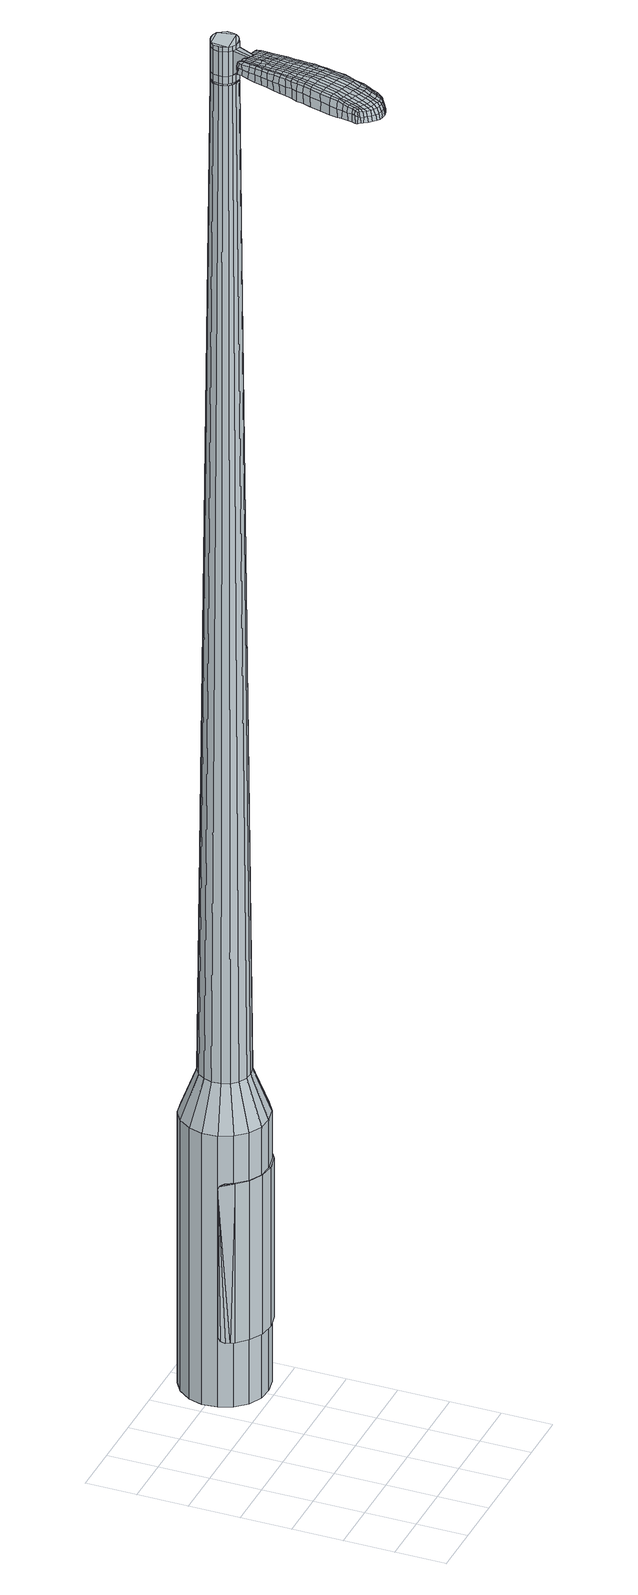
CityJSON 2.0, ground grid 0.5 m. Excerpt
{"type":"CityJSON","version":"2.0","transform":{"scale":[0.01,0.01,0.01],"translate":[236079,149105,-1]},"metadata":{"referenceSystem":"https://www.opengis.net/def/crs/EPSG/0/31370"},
"CityObjects":{
"object1":{"type":"GenericCityObject","attributes":{"cluster":46,"mean_distance_to_centroid":0.247,"new_centroid_x":236080.53,"new_centroid_y":149107.51,"mean_distance_to_camera":9.44,"H1":5.3,"H2":5.52,"Z_final":117.56,"cluster2":-1,"proj_x":236074.03,"proj_y":149105.56,"id_line":90866,"bearing_l":163.28,"distance":6.78,"orientation":"left","G_obj":253.28},"geometry":[{"type":"MultiSurface","lod":"2","boundaries":[[[0,1,2,3]],[[1,4,5,2]],[[4,6,7,5]],[[6,8,9,7]],[[8,10,11,9]],[[10,12,13,11]],[[12,14,15,13]],[[14,16,17,15]],[[16,18,19,17]],[[18,20,21,19]],[[20,22,23,21]],[[22,24,25,23]],[[24,26,27,25]],[[26,28,29,27]],[[28,30,31,29]],[[30,32,33,31]],[[32,34,35,33]],[[34,0,3,35]],[[36,37,38,39]],[[38,40,41,42]],[[41,43,42]],[[42,44,45,46]],[[45,47,46]],[[46,48,49,50]],[[49,51,50]],[[42,46,50,38]],[[50,52,39,38]],[[53,36,39]],[[2,5,7,35]],[[7,9,11,15]],[[11,13,15]],[[15,17,19,23]],[[19,21,23]],[[23,25,27,31]],[[27,29,31]],[[15,23,31,7]],[[31,33,35,7]],[[3,2,35]],[[1,0,54,55]],[[0,34,56,54]],[[34,32,57,56]],[[32,30,58,57]],[[30,28,59,58]],[[28,26,60,59]],[[26,24,61,60]],[[24,22,62,61]],[[22,20,63,62]],[[20,18,64,63]],[[18,16,65,64]],[[16,14,66,65]],[[14,12,67,66]],[[12,10,68,67]],[[10,8,69,68]],[[8,6,70,69]],[[6,4,71,70]],[[4,1,55,71]],[[55,54,72,73]],[[54,56,74,72]],[[56,57,75,74]],[[57,58,76,75]],[[58,59,77,76]],[[59,60,78,77]],[[60,61,79,78]],[[61,62,80,79]],[[62,63,81,80]],[[63,64,82,81]],[[64,65,83,82]],[[65,66,84,83]],[[66,67,85,84]],[[67,68,86,85]],[[68,69,87,86]],[[69,70,88,87]],[[70,71,89,88]],[[71,55,73,89]],[[90,91,92,93]],[[94,95,91,90]],[[75,96,95,94]],[[97,98,96,75]],[[77,99,98,97]],[[78,100,99,77]],[[79,101,100,78]],[[80,102,101,79]],[[103,104,102,80]],[[105,106,104,103]],[[83,107,106,105]],[[84,108,107,83]],[[109,110,108,84]],[[111,112,110,109]],[[87,113,112,111]],[[114,115,113,87]],[[116,117,115,114]],[[93,92,117,116]],[[118,119,120,121]],[[122,118,121,123]],[[124,122,123,125]],[[126,124,125,127]],[[128,126,127,129]],[[130,128,129,131]],[[132,130,131,133]],[[134,132,133,135]],[[136,134,135,137]],[[138,136,137,139]],[[140,138,139,141]],[[142,140,141,143]],[[144,142,143,145]],[[146,144,145,147]],[[148,146,147,149]],[[150,148,149,151]],[[73,72,90,93]],[[72,74,94,90]],[[74,75,94]],[[76,97,75]],[[76,77,97]],[[81,103,80]],[[81,82,105,103]],[[82,83,105]],[[85,109,84]],[[85,86,111,109]],[[86,87,111]],[[88,114,87]],[[88,89,116,114]],[[89,73,93,116]],[[152,153,92,91]],[[153,154,117,92]],[[154,155,115,117]],[[155,113,115]],[[156,112,113]],[[156,157,110,112]],[[157,108,110]],[[158,106,107]],[[158,159,104,106]],[[159,102,104]],[[160,98,99]],[[160,96,98]],[[161,95,96]],[[161,152,91,95]],[[39,52,150,162]],[[153,152,163,151]],[[53,39,162,119]],[[152,161,120,163]],[[36,53,119,118]],[[161,96,121,120]],[[37,36,118,122]],[[96,160,123,121]],[[38,37,122,124]],[[160,99,125,123]],[[40,38,124,126]],[[99,100,127,125]],[[41,40,126,128]],[[100,101,129,127]],[[43,41,128,130]],[[101,102,131,129]],[[42,43,130,132]],[[102,159,133,131]],[[44,42,132,134]],[[159,158,135,133]],[[45,44,134,136]],[[158,107,137,135]],[[47,45,136,138]],[[107,108,139,137]],[[46,47,138,140]],[[108,157,141,139]],[[48,46,140,142]],[[157,156,143,141]],[[49,48,142,144]],[[156,113,145,143]],[[51,49,144,146]],[[113,155,147,145]],[[50,51,146,148]],[[155,154,149,147]],[[52,50,148,150]],[[154,153,151,149]],[[150,151,164,165]],[[151,163,166,164]],[[163,120,167,166]],[[120,119,168,167]],[[119,162,169,168]],[[162,150,165,169]],[[170,171,172,173]],[[174,170,173,175]],[[170,174,176,177]],[[171,170,177,178]],[[179,180,181,182]],[[183,179,182,184]],[[179,183,185,186]],[[180,179,186,187]],[[188,189,190,191]],[[192,188,191,193]],[[188,192,194,195]],[[189,188,195,196]],[[197,198,199,200]],[[201,197,200,202]],[[197,201,203,204]],[[198,197,204,205]],[[206,207,208,209]],[[210,206,209,211]],[[206,210,212,213]],[[207,206,213,214]],[[215,216,217,218]],[[219,215,218,220]],[[215,219,221,222]],[[216,215,222,223]],[[224,225,226,227]],[[216,224,227,217]],[[224,216,223,228]],[[225,224,228,229]],[[230,231,232,233]],[[225,230,233,226]],[[230,225,229,234]],[[231,230,234,235]],[[236,174,175,237]],[[231,236,237,232]],[[236,231,235,238]],[[174,236,238,176]],[[239,240,241,242]],[[243,239,242,244]],[[239,243,245,246]],[[240,239,246,247]],[[248,249,250,251]],[[240,248,251,241]],[[248,240,247,252]],[[249,248,252,253]],[[254,255,256,257]],[[249,254,257,250]],[[254,249,253,258]],[[255,254,258,259]],[[260,261,262,263]],[[255,260,263,256]],[[260,255,259,264]],[[261,260,264,265]],[[266,171,178,267]],[[261,266,267,262]],[[266,261,265,268]],[[171,266,268,172]],[[269,270,271,272]],[[273,269,272,274]],[[269,273,275,276]],[[270,269,276,277]],[[278,279,280,281]],[[270,278,281,271]],[[278,270,277,282]],[[279,278,282,283]],[[284,285,286,287]],[[279,284,287,280]],[[284,279,283,288]],[[285,284,288,289]],[[290,183,184,291]],[[285,290,291,286]],[[290,285,289,292]],[[183,290,292,185]],[[293,294,295,296]],[[297,293,296,298]],[[293,297,299,300]],[[294,293,300,301]],[[302,303,304,305]],[[294,302,305,295]],[[302,294,301,306]],[[303,302,306,307]],[[308,309,310,311]],[[303,308,311,304]],[[308,303,307,312]],[[309,308,312,313]],[[314,315,316,317]],[[309,314,317,310]],[[314,309,313,318]],[[315,314,318,319]],[[320,180,187,321]],[[315,320,321,316]],[[320,315,319,322]],[[180,320,322,181]],[[323,209,208,324]],[[325,323,324,326]],[[323,325,327,328]],[[209,323,328,211]],[[329,325,326,330]],[[331,329,330,332]],[[329,331,333,334]],[[325,329,334,327]],[[335,331,332,336]],[[337,335,336,338]],[[335,337,339,340]],[[331,335,340,333]],[[341,337,338,342]],[[343,341,342,344]],[[341,343,345,346]],[[337,341,346,339]],[[347,343,344,348]],[[198,347,348,199]],[[347,198,205,349]],[[343,347,349,345]],[[350,351,196,195]],[[352,350,195,194]],[[350,352,353,354]],[[351,350,354,355]],[[356,357,355,354]],[[358,356,354,353]],[[356,358,359,360]],[[357,356,360,361]],[[362,363,361,360]],[[364,362,360,359]],[[362,364,365,366]],[[363,362,366,367]],[[368,369,367,366]],[[370,368,366,365]],[[368,370,203,201]],[[369,368,201,202]],[[371,372,373,374]],[[273,371,374,275]],[[371,273,274,375]],[[372,371,375,376]],[[377,192,193,378]],[[372,377,378,373]],[[377,372,376,379]],[[192,377,379,194]],[[380,381,382,383]],[[219,380,383,221]],[[380,219,220,384]],[[381,380,384,385]],[[386,387,388,389]],[[381,386,389,382]],[[386,381,385,390]],[[387,386,390,391]],[[392,189,196,393]],[[387,392,393,388]],[[392,387,391,394]],[[189,392,394,190]],[[395,396,397,398]],[[177,395,398,178]],[[395,177,176,399]],[[396,395,399,400]],[[401,402,403,404]],[[396,401,404,397]],[[401,396,400,405]],[[402,401,405,406]],[[407,200,199,408]],[[402,407,408,403]],[[407,402,406,409]],[[200,407,409,202]],[[410,411,412,413]],[[182,410,413,184]],[[410,182,181,414]],[[411,410,414,415]],[[416,204,203,417]],[[411,416,417,412]],[[416,411,415,418]],[[204,416,418,205]],[[419,420,421,422]],[[297,419,422,299]],[[419,297,298,423]],[[420,419,423,424]],[[425,210,211,426]],[[420,425,426,421]],[[425,420,424,427]],[[210,425,427,212]],[[428,429,430,431]],[[243,428,431,245]],[[428,243,244,432]],[[429,428,432,433]],[[434,435,436,437]],[[429,434,437,430]],[[434,429,433,438]],[[435,434,438,439]],[[440,207,214,441]],[[435,440,441,436]],[[440,435,439,442]],[[207,440,442,208]],[[443,444,433,432]],[[242,443,432,244]],[[443,242,241,445]],[[444,443,445,446]],[[447,448,439,438]],[[444,447,438,433]],[[447,444,446,449]],[[448,447,449,450]],[[451,324,208,442]],[[448,451,442,439]],[[451,448,450,452]],[[324,451,452,326]],[[453,454,455,456]],[[300,453,456,301]],[[453,300,299,422]],[[454,453,422,421]],[[457,328,327,458]],[[454,457,458,455]],[[457,454,421,426]],[[328,457,426,211]],[[459,460,446,445]],[[251,459,445,241]],[[459,251,250,461]],[[460,459,461,462]],[[463,464,450,449]],[[460,463,449,446]],[[463,460,462,465]],[[464,463,465,466]],[[467,330,326,452]],[[464,467,452,450]],[[467,464,466,468]],[[330,467,468,332]],[[469,470,471,472]],[[306,469,472,307]],[[469,306,301,456]],[[470,469,456,455]],[[473,334,333,474]],[[470,473,474,471]],[[473,470,455,458]],[[334,473,458,327]],[[475,476,462,461]],[[257,475,461,250]],[[475,257,256,477]],[[476,475,477,478]],[[479,480,466,465]],[[476,479,465,462]],[[479,476,478,481]],[[480,479,481,482]],[[483,336,332,468]],[[480,483,468,466]],[[483,480,482,484]],[[336,483,484,338]],[[485,486,487,488]],[[312,485,488,313]],[[485,312,307,472]],[[486,485,472,471]],[[489,340,339,490]],[[486,489,490,487]],[[489,486,471,474]],[[340,489,474,333]],[[491,492,478,477]],[[263,491,477,256]],[[491,263,262,493]],[[492,491,493,494]],[[495,496,482,481]],[[492,495,481,478]],[[495,492,494,497]],[[496,495,497,498]],[[499,342,338,484]],[[496,499,484,482]],[[499,496,498,500]],[[342,499,500,344]],[[501,502,503,504]],[[318,501,504,319]],[[501,318,313,488]],[[502,501,488,487]],[[505,346,345,506]],[[502,505,506,503]],[[505,502,487,490]],[[346,505,490,339]],[[507,508,494,493]],[[267,507,493,262]],[[507,267,178,398]],[[508,507,398,397]],[[509,510,498,497]],[[508,509,497,494]],[[509,508,397,404]],[[510,509,404,403]],[[511,348,344,500]],[[510,511,500,498]],[[511,510,403,408]],[[348,511,408,199]],[[512,513,415,414]],[[322,512,414,181]],[[512,322,319,504]],[[513,512,504,503]],[[514,349,205,418]],[[513,514,418,415]],[[514,513,503,506]],[[349,514,506,345]],[[515,516,376,375]],[[272,515,375,274]],[[515,272,271,517]],[[516,515,517,518]],[[519,352,194,379]],[[516,519,379,376]],[[519,516,518,520]],[[352,519,520,353]],[[521,522,523,524]],[[222,521,524,223]],[[521,222,221,383]],[[522,521,383,382]],[[525,526,527,528]],[[522,525,528,523]],[[525,522,382,389]],[[526,525,389,388]],[[529,351,355,530]],[[526,529,530,527]],[[529,526,388,393]],[[351,529,393,196]],[[531,532,518,517]],[[281,531,517,271]],[[531,281,280,533]],[[532,531,533,534]],[[535,358,353,520]],[[532,535,520,518]],[[535,532,534,536]],[[358,535,536,359]],[[537,538,539,540]],[[228,537,540,229]],[[537,228,223,524]],[[538,537,524,523]],[[541,542,543,544]],[[538,541,544,539]],[[541,538,523,528]],[[542,541,528,527]],[[545,357,361,546]],[[542,545,546,543]],[[545,542,527,530]],[[357,545,530,355]],[[547,548,534,533]],[[287,547,533,280]],[[547,287,286,549]],[[548,547,549,550]],[[551,364,359,536]],[[548,551,536,534]],[[551,548,550,552]],[[364,551,552,365]],[[553,554,555,556]],[[234,553,556,235]],[[553,234,229,540]],[[554,553,540,539]],[[557,558,559,560]],[[554,557,560,555]],[[557,554,539,544]],[[558,557,544,543]],[[561,363,367,562]],[[558,561,562,559]],[[561,558,543,546]],[[363,561,546,361]],[[563,564,550,549]],[[291,563,549,286]],[[563,291,184,413]],[[564,563,413,412]],[[565,370,365,552]],[[564,565,552,550]],[[565,564,412,417]],[[370,565,417,203]],[[566,567,400,399]],[[238,566,399,176]],[[566,238,235,556]],[[567,566,556,555]],[[568,569,406,405]],[[567,568,405,400]],[[568,567,555,560]],[[569,568,560,559]],[[570,369,202,409]],[[569,570,409,406]],[[570,569,559,562]],[[369,570,562,367]],[[571,572,573,574]],[[574,573,575,576]],[[577,575,573,578]],[[578,573,572,579]],[[580,581,582,583]],[[583,582,584,585]],[[586,584,582,587]],[[587,582,581,588]],[[589,590,591,592]],[[592,591,593,594]],[[595,593,591,596]],[[596,591,590,597]],[[598,599,600,601]],[[601,600,602,603]],[[604,602,600,605]],[[605,600,599,606]],[[607,608,609,610]],[[610,609,611,612]],[[613,611,609,614]],[[614,609,608,615]],[[616,617,618,619]],[[619,618,620,621]],[[622,620,618,623]],[[623,618,617,624]],[[625,626,627,628]],[[628,627,617,616]],[[624,617,627,629]],[[629,627,626,630]],[[631,632,633,634]],[[634,633,626,625]],[[630,626,633,635]],[[635,633,632,636]],[[576,575,637,638]],[[638,637,632,631]],[[636,632,637,639]],[[639,637,575,577]],[[640,641,642,643]],[[643,642,644,645]],[[646,644,642,647]],[[647,642,641,648]],[[649,650,651,652]],[[652,651,641,640]],[[648,641,651,653]],[[653,651,650,654]],[[655,656,657,658]],[[658,657,650,649]],[[654,650,657,659]],[[659,657,656,660]],[[661,662,663,664]],[[664,663,656,655]],[[660,656,663,665]],[[665,663,662,666]],[[579,572,667,668]],[[668,667,662,661]],[[666,662,667,669]],[[669,667,572,571]],[[670,671,672,673]],[[673,672,674,675]],[[676,674,672,677]],[[677,672,671,678]],[[679,680,681,682]],[[682,681,671,670]],[[678,671,681,683]],[[683,681,680,684]],[[685,686,687,688]],[[688,687,680,679]],[[684,680,687,689]],[[689,687,686,690]],[[585,584,691,692]],[[692,691,686,685]],[[690,686,691,693]],[[693,691,584,586]],[[694,695,696,697]],[[697,696,698,699]],[[700,698,696,701]],[[701,696,695,702]],[[703,704,705,706]],[[706,705,695,694]],[[702,695,705,707]],[[707,705,704,708]],[[709,710,711,712]],[[712,711,704,703]],[[708,704,711,713]],[[713,711,710,714]],[[715,716,717,718]],[[718,717,710,709]],[[714,710,717,719]],[[719,717,716,720]],[[588,581,721,722]],[[722,721,716,715]],[[720,716,721,723]],[[723,721,581,580]],[[607,610,724,725]],[[725,724,726,727]],[[728,726,724,168]],[[168,724,610,612]],[[727,726,729,730]],[[730,729,731,732]],[[733,731,729,734]],[[734,729,726,728]],[[732,731,735,736]],[[736,735,737,738]],[[739,737,735,740]],[[740,735,731,733]],[[738,737,741,742]],[[742,741,743,744]],[[745,743,741,746]],[[746,741,737,739]],[[744,743,747,748]],[[748,747,599,598]],[[606,599,747,749]],[[749,747,743,745]],[[597,750,751,596]],[[596,751,752,595]],[[753,752,751,754]],[[754,751,750,755]],[[755,756,757,754]],[[754,757,758,753]],[[759,758,757,760]],[[760,757,756,761]],[[761,762,763,760]],[[760,763,764,759]],[[765,764,763,766]],[[766,763,762,767]],[[767,768,769,766]],[[766,769,770,765]],[[604,770,769,602]],[[602,769,768,603]],[[771,772,773,774]],[[774,773,674,676]],[[675,674,773,775]],[[775,773,772,776]],[[594,593,777,778]],[[778,777,772,771]],[[776,772,777,779]],[[779,777,593,595]],[[780,781,782,783]],[[783,782,620,622]],[[621,620,782,784]],[[784,782,781,785]],[[786,787,788,789]],[[789,788,781,780]],[[785,781,788,790]],[[790,788,787,791]],[[597,590,792,793]],[[793,792,787,786]],[[791,787,792,794]],[[794,792,590,589]],[[795,796,797,798]],[[798,797,578,579]],[[577,578,797,799]],[[799,797,796,800]],[[801,802,803,804]],[[804,803,796,795]],[[800,796,803,805]],[[805,803,802,806]],[[598,601,807,808]],[[808,807,802,801]],[[806,802,807,809]],[[809,807,601,603]],[[810,811,812,813]],[[813,812,583,585]],[[580,583,812,814]],[[814,812,811,815]],[[604,605,816,817]],[[817,816,811,810]],[[815,811,816,818]],[[818,816,605,606]],[[819,820,698,821]],[[821,698,700]],[[699,698,820,822]],[[612,611,823,824]],[[824,823,820,819]],[[822,820,823,825]],[[825,823,611,613]],[[826,827,828,829]],[[829,828,644,646]],[[645,644,828,830]],[[830,828,827,831]],[[832,833,834,835]],[[835,834,827,826]],[[831,827,834,836]],[[836,834,833,837]],[[615,608,838,839]],[[839,838,833,832]],[[837,833,838,840]],[[840,838,608,607]],[[831,841,842,830]],[[830,842,643,645]],[[640,643,842,843]],[[843,842,841,844]],[[837,845,846,836]],[[836,846,841,831]],[[844,841,846,847]],[[847,846,845,848]],[[607,725,849,840]],[[840,849,845,837]],[[848,845,849,850]],[[850,849,725,727]],[[851,852,853,854]],[[854,853,701,702]],[[700,701,853,821]],[[821,853,852,819]],[[728,168,855,856]],[[856,855,852,851]],[[819,852,855,824]],[[824,855,168,612]],[[844,857,843]],[[843,857,652,640]],[[649,652,857,858]],[[858,857,859]],[[848,860,861,847]],[[847,861,857,844]],[[859,857,861,862]],[[862,861,860,863]],[[727,730,864,850]],[[850,864,860,848]],[[863,860,864,865]],[[865,864,730,732]],[[866,867,868,869]],[[869,868,707,708]],[[702,707,868,854]],[[854,868,867,851]],[[733,734,870,871]],[[871,870,867,866]],[[851,867,870,856]],[[856,870,734,728]],[[859,872,858]],[[858,872,658,649]],[[655,658,872,873]],[[873,872,874]],[[863,875,876,862]],[[862,876,872,859]],[[874,872,876,877]],[[877,876,875,878]],[[732,736,879,865]],[[865,879,875,863]],[[878,875,879,880]],[[880,879,736,738]],[[881,882,883,884]],[[884,883,713,714]],[[708,713,883,869]],[[869,883,882,866]],[[739,740,885,886]],[[886,885,882,881]],[[866,882,885,871]],[[871,885,740,733]],[[874,887,888,873]],[[873,888,664,655]],[[661,664,888,889]],[[889,888,887,890]],[[878,891,892,877]],[[877,892,887,874]],[[890,887,892,893]],[[893,892,891,894]],[[738,742,895,880]],[[880,895,891,878]],[[894,891,895,896]],[[896,895,742,744]],[[897,898,899,900]],[[900,899,719,720]],[[714,719,899,884]],[[884,899,898,881]],[[745,746,901,902]],[[902,901,898,897]],[[881,898,901,886]],[[886,901,746,739]],[[890,903,904,889]],[[889,904,668,661]],[[579,668,904,798]],[[798,904,903,795]],[[894,905,906,893]],[[893,906,903,890]],[[795,903,906,804]],[[804,906,905,801]],[[744,748,907,896]],[[896,907,905,894]],[[801,905,907,808]],[[808,907,748,598]],[[815,908,909,814]],[[814,909,723,580]],[[720,723,909,900]],[[900,909,908,897]],[[606,749,910,818]],[[818,910,908,815]],[[897,908,910,902]],[[902,910,749,745]],[[776,911,912,775]],[[775,912,673,675]],[[670,673,912,913]],[[913,912,911,914]],[[595,752,915,779]],[[779,915,911,776]],[[914,911,915,916]],[[916,915,752,753]],[[917,918,919,920]],[[920,919,623,624]],[[622,623,919,783]],[[783,919,918,780]],[[921,922,923,924]],[[924,923,918,917]],[[780,918,923,789]],[[789,923,922,786]],[[755,750,925,926]],[[926,925,922,921]],[[786,922,925,793]],[[793,925,750,597]],[[914,927,928,913]],[[913,928,682,670]],[[679,682,928,929]],[[929,928,927,930]],[[753,758,931,916]],[[916,931,927,914]],[[930,927,931,932]],[[932,931,758,759]],[[933,934,935,936]],[[936,935,629,630]],[[624,629,935,920]],[[920,935,934,917]],[[937,938,939,940]],[[940,939,934,933]],[[917,934,939,924]],[[924,939,938,921]],[[761,756,941,942]],[[942,941,938,937]],[[921,938,941,926]],[[926,941,756,755]],[[930,943,944,929]],[[929,944,688,679]],[[685,688,944,945]],[[945,944,943,946]],[[759,764,947,932]],[[932,947,943,930]],[[946,943,947,948]],[[948,947,764,765]],[[949,950,951,952]],[[952,951,635,636]],[[630,635,951,936]],[[936,951,950,933]],[[953,954,955,956]],[[956,955,950,949]],[[933,950,955,940]],[[940,955,954,937]],[[767,762,957,958]],[[958,957,954,953]],[[937,954,957,942]],[[942,957,762,761]],[[946,959,960,945]],[[945,960,692,685]],[[585,692,960,813]],[[813,960,959,810]],[[765,770,961,948]],[[948,961,959,946]],[[810,959,961,817]],[[817,961,770,604]],[[800,962,963,799]],[[799,963,639,577]],[[636,639,963,952]],[[952,963,962,949]],[[806,964,965,805]],[[805,965,962,800]],[[949,962,965,956]],[[956,965,964,953]],[[603,768,966,809]],[[809,966,964,806]],[[953,964,966,958]],[[958,966,768,767]],[[571,574,173,172]],[[574,576,175,173]],[[586,587,186,185]],[[587,588,187,186]],[[589,592,191,190]],[[592,594,193,191]],[[613,614,213,212]],[[614,615,214,213]],[[616,619,218,217]],[[619,621,220,218]],[[625,628,227,226]],[[628,616,217,227]],[[631,634,233,232]],[[634,625,226,233]],[[576,638,237,175]],[[638,631,232,237]],[[646,647,246,245]],[[647,648,247,246]],[[648,653,252,247]],[[653,654,253,252]],[[654,659,258,253]],[[659,660,259,258]],[[660,665,264,259]],[[665,666,265,264]],[[666,669,268,265]],[[669,571,172,268]],[[676,677,276,275]],[[677,678,277,276]],[[678,683,282,277]],[[683,684,283,282]],[[684,689,288,283]],[[689,690,289,288]],[[690,693,292,289]],[[693,586,185,292]],[[694,697,296,295]],[[697,699,298,296]],[[703,706,305,304]],[[706,694,295,305]],[[709,712,311,310]],[[712,703,304,311]],[[715,718,317,316]],[[718,709,310,317]],[[588,722,321,187]],[[722,715,316,321]],[[771,774,374,373]],[[774,676,275,374]],[[594,778,378,193]],[[778,771,373,378]],[[621,784,384,220]],[[784,785,385,384]],[[785,790,390,385]],[[790,791,391,390]],[[791,794,394,391]],[[794,589,190,394]],[[699,423,298]],[[699,822,424,423]],[[822,825,427,424]],[[825,613,212,427]],[[826,829,431,430]],[[829,646,245,431]],[[832,835,437,436]],[[835,826,430,437]],[[615,839,441,214]],[[839,832,436,441]],[[967,968,969,970]],[[971,972,970,969]],[[973,974,975,976]],[[977,978,979,980]],[[968,981,982,969]],[[983,971,969,982]],[[984,973,976,985]],[[986,987,978,977]],[[981,988,989,982]],[[989,990,983,982]],[[991,984,985,992]],[[993,987,986,994]],[[988,995,996,989]],[[996,997,990,989]],[[998,991,992,999]],[[1000,993,994,1001]],[[1002,1003,1004,1005]],[[1006,1007,1003,1002]],[[1006,1008,1009,1007]],[[1008,1010,1011,1009]],[[1012,1013,1014,1015]],[[1016,1017,1013,1012]],[[1018,1019,1017,1016]],[[1020,1021,1019,1018]],[[1015,1004,1003,1012]],[[1012,1003,1007,1016]],[[1007,1009,1018,1016]],[[1009,1011,1020,1018]],[[976,975,972,971]],[[985,976,971,983]],[[990,992,985,983]],[[997,999,992,990]],[[977,980,974,973]],[[986,977,973,984]],[[994,986,984,991]],[[1001,994,991,998]],[[978,1002,1005,979]],[[987,1006,1002,978]],[[1008,1006,987,993]],[[1010,1008,993,1000]],[[1022,1023,1024,1025]],[[1024,1026,1027,1028]],[[1024,1028,1029,1030]],[[1024,1030,1025]],[[1031,1022,1025,1032]],[[1033,1032,1025,1034]],[[1035,1034,1025]],[[1036,1024,1023,1037]],[[1038,1036,1037,1039]],[[1040,1038,1039,1041]],[[1042,1040,1041,1043]],[[1044,1042,1043,1045]],[[1045,1046,1047,1048]],[[1045,1048,1049,1050]],[[1045,1050,1051,1052]],[[1051,1053,1054,1055]],[[1051,1055,1056,1057]],[[1051,1057,1052]],[[1045,1052,1044]],[[1058,1059,1023,1022]],[[1060,1061,1026,1024]],[[1062,1063,1035,1025]],[[1059,1064,1037,1023]],[[1065,1060,1024,1036]],[[1064,1066,1039,1037]],[[1067,1065,1036,1038]],[[1066,1068,1041,1039]],[[1069,1067,1038,1040]],[[1068,1070,1043,1041]],[[1071,1069,1040,1042]],[[1070,1072,1045,1043]],[[1073,1071,1042,1044]],[[1072,1074,1046,1045]],[[1075,1076,1053,1051]],[[1077,1073,1044,1052]],[[1047,1046,1074,1078]],[[1048,1047,1078,1079]],[[1049,1048,1079,1080]],[[1050,1049,1080,1081]],[[1051,1050,1081,1075]],[[1082,1058,1022,1031]],[[1083,1082,1031,1032]],[[1084,1083,1032,1033]],[[1085,1084,1033,1034]],[[1063,1085,1034,1035]],[[1027,1026,1061,1086]],[[1054,1053,1076,1087]],[[1028,1027,1086,1088]],[[1029,1028,1088,1089]],[[1030,1029,1089,1090]],[[1025,1030,1090,1062]],[[1055,1054,1087,1091]],[[1056,1055,1091,1092]],[[1057,1056,1092,1093]],[[1052,1057,1093,1077]]]}]}
},
"vertices":[
[142,208,384],[129,215,384],[129,215,96],[142,208,96],[119,226,384],[119,226,96],[113,239,384],[113,239,96],[112,254,384],[112,254,96],[116,268,384],[116,268,96],[125,280,384],[125,280,96],[137,288,384],[137,288,96],[152,291,384],[152,291,96],[166,289,384],[166,289,96],[179,283,384],[179,283,96],[189,272,384],[189,272,96],[195,259,384],[195,259,96],[196,244,384],[196,244,96],[192,230,384],[192,230,96],[183,218,384],[183,218,96],[171,210,384],[171,210,96],[156,207,384],[156,207,96],[159,237,1524],[163,239,1524],[166,243,1524],[150,236,1524],[167,247,1524],[167,252,1524],[162,260,1524],[165,256,1524],[158,262,1524],[153,262,1524],[145,259,1524],[149,261,1524],[142,255,1524],[141,250,1524],[143,241,1524],[141,246,1524],[146,238,1524],[155,235,1524],[147,225,429],[139,229,429],[155,224,429],[164,226,429],[171,231,429],[177,238,429],[179,246,429],[179,255,429],[175,263,429],[169,269,429],[161,273,429],[153,274,429],[144,272,429],[137,267,429],[132,260,429],[129,252,429],[130,243,429],[133,235,429],[150,236,1483],[146,238,1483],[155,235,1483],[159,237,1483],[163,239,1483],[166,243,1483],[167,247,1483],[167,252,1483],[165,256,1483],[162,260,1483],[158,262,1483],[153,262,1483],[149,261,1483],[145,259,1483],[142,255,1483],[141,250,1483],[141,246,1483],[143,241,1483],[150,237,1483],[150,237,1485],[146,239,1485],[146,239,1483],[155,236,1483],[155,236,1485],[159,237,1485],[163,240,1483],[163,240,1485],[166,243,1485],[167,247,1485],[167,252,1485],[165,256,1485],[162,259,1483],[162,259,1485],[158,261,1483],[158,261,1485],[153,262,1485],[149,261,1485],[145,258,1483],[145,258,1485],[143,255,1483],[143,255,1485],[141,250,1485],[142,246,1483],[142,246,1485],[143,242,1483],[143,242,1485],[159,237,1519],[155,235,1519],[155,235,1493],[159,237,1493],[163,239,1519],[163,239,1493],[166,243,1519],[166,243,1493],[167,247,1519],[167,247,1493],[167,252,1519],[167,252,1493],[165,256,1519],[165,256,1493],[162,260,1519],[162,260,1493],[158,262,1519],[158,262,1493],[153,262,1519],[153,262,1493],[149,261,1519],[149,261,1493],[145,259,1519],[145,259,1493],[142,255,1519],[142,255,1493],[141,250,1519],[141,250,1493],[141,246,1519],[141,246,1493],[143,241,1519],[143,241,1493],[146,238,1519],[146,238,1493],[150,236,1485],[146,238,1485],[143,241,1485],[141,246,1485],[142,255,1485],[145,259,1485],[158,262,1485],[162,260,1485],[163,239,1485],[155,235,1485],[150,236,1519],[150,236,1493],[142,219,1513],[142,219,1518],[145,218,1513],[148,217,1513],[148,217,1518],[145,218,1518],[105,153,1519],[107,160,1518],[105,159,1509],[103,152,1510],[102,145,1519],[100,144,1510],[104,145,1526],[107,153,1525],[109,160,1525],[142,141,1519],[143,148,1518],[142,150,1525],[140,143,1525],[139,133,1519],[138,134,1526],[140,131,1510],[143,140,1510],[144,147,1509],[104,76,1519],[100,77,1519],[100,76,1513],[103,75,1513],[108,76,1519],[108,75,1513],[108,78,1524],[104,78,1524],[101,79,1524],[125,147,1530],[127,154,1529],[124,155,1529],[122,148,1530],[122,138,1531],[119,139,1531],[126,137,1530],[129,146,1530],[131,153,1529],[148,225,1512],[145,225,1512],[145,224,1517],[148,223,1517],[151,224,1512],[150,223,1517],[151,223,1506],[148,224,1506],[145,225,1506],[89,96,1519],[90,99,1519],[88,98,1512],[87,95,1512],[89,93,1518],[87,93,1512],[90,94,1522],[90,96,1523],[91,99,1524],[90,104,1519],[92,109,1519],[90,109,1512],[89,103,1512],[92,104,1524],[93,109,1525],[93,115,1519],[95,123,1519],[93,122,1511],[91,114,1511],[95,115,1526],[97,123,1526],[99,133,1519],[97,133,1510],[100,134,1526],[130,222,1513],[127,215,1513],[129,215,1518],[131,223,1517],[132,227,1512],[133,226,1516],[131,227,1506],[129,222,1507],[126,215,1507],[125,208,1514],[122,201,1515],[124,201,1520],[126,208,1519],[123,207,1507],[121,200,1507],[120,194,1515],[117,187,1516],[119,187,1522],[121,194,1521],[118,193,1508],[115,186,1508],[114,180,1517],[112,173,1517],[114,174,1524],[116,180,1523],[113,179,1508],[110,172,1509],[110,166,1518],[111,167,1524],[108,165,1509],[123,85,1519],[124,88,1519],[123,88,1524],[122,85,1523],[122,82,1518],[121,83,1522],[123,81,1512],[124,83,1512],[125,86,1512],[126,92,1519],[128,98,1519],[127,98,1525],[125,93,1524],[127,91,1512],[129,96,1512],[130,103,1519],[133,111,1519],[132,112,1526],[129,104,1526],[131,102,1511],[134,109,1511],[136,122,1519],[135,123,1526],[137,120,1510],[159,213,1513],[157,206,1513],[158,205,1507],[160,212,1507],[160,219,1512],[161,218,1506],[159,218,1516],[158,214,1517],[156,207,1518],[156,199,1514],[154,191,1515],[155,190,1507],[156,197,1507],[155,200,1519],[153,192,1520],[152,184,1515],[150,177,1516],[151,175,1508],[153,183,1508],[151,185,1521],[149,178,1522],[149,170,1517],[147,162,1517],[148,161,1509],[150,168,1508],[147,171,1523],[146,164,1524],[145,155,1518],[146,154,1509],[144,157,1524],[146,218,1519],[144,219,1519],[144,211,1520],[141,212,1520],[147,210,1520],[149,217,1519],[142,204,1522],[139,205,1522],[140,197,1523],[137,198,1523],[143,196,1523],[145,203,1521],[138,190,1524],[135,191,1524],[135,183,1525],[133,183,1525],[139,182,1525],[141,189,1524],[133,176,1526],[130,176,1526],[131,168,1527],[128,169,1527],[135,167,1527],[137,175,1526],[129,161,1528],[126,162,1528],[133,160,1528],[105,81,1527],[101,82,1527],[109,80,1526],[110,85,1527],[106,85,1528],[103,86,1528],[108,91,1529],[105,92,1529],[112,91,1528],[114,97,1530],[110,98,1530],[107,99,1530],[112,105,1531],[109,106,1531],[116,104,1530],[119,113,1531],[115,114,1531],[112,115,1531],[119,126,1531],[115,127,1531],[123,125,1531],[120,81,1518],[117,79,1519],[118,78,1513],[121,80,1513],[120,82,1523],[117,81,1523],[113,77,1519],[113,76,1513],[113,79,1524],[89,91,1518],[90,88,1518],[91,89,1523],[90,92,1523],[88,90,1513],[89,88,1513],[92,85,1519],[94,82,1519],[95,83,1524],[93,86,1523],[91,84,1513],[94,81,1513],[97,79,1519],[97,81,1524],[97,78,1513],[108,153,1528],[110,152,1528],[112,159,1528],[110,160,1527],[105,145,1528],[107,144,1529],[112,151,1529],[116,150,1530],[118,157,1529],[115,158,1528],[110,143,1529],[113,142,1530],[119,149,1530],[121,156,1529],[116,141,1531],[139,144,1528],[137,144,1529],[134,136,1529],[137,135,1528],[141,150,1527],[139,151,1528],[133,145,1529],[130,136,1530],[135,152,1528],[159,221,1512],[158,222,1512],[157,221,1517],[159,220,1517],[160,220,1506],[158,221,1506],[154,223,1512],[154,222,1517],[155,222,1506],[134,229,1512],[136,228,1512],[135,228,1506],[133,228,1506],[134,228,1517],[136,227,1517],[138,228,1512],[140,227,1512],[140,226,1506],[137,227,1506],[138,226,1517],[140,226,1517],[143,226,1512],[142,225,1506],[143,225,1517],[133,222,1519],[134,222,1519],[130,215,1520],[132,215,1520],[136,221,1519],[139,221,1519],[134,214,1520],[136,213,1520],[141,220,1519],[139,213,1520],[157,215,1519],[155,215,1519],[153,208,1520],[155,208,1520],[152,216,1519],[150,209,1520],[128,208,1521],[129,208,1521],[125,201,1522],[127,201,1522],[131,207,1521],[134,206,1521],[129,200,1522],[132,199,1523],[137,206,1522],[134,198,1523],[153,200,1521],[151,201,1521],[150,194,1522],[152,193,1522],[148,202,1521],[146,195,1522],[123,194,1523],[124,194,1523],[120,187,1524],[122,187,1524],[127,193,1523],[129,192,1524],[124,186,1525],[127,185,1525],[132,191,1524],[130,184,1525],[150,186,1523],[148,187,1523],[146,179,1524],[148,179,1524],[144,188,1524],[142,180,1525],[118,180,1525],[119,180,1525],[115,173,1526],[117,173,1526],[122,179,1526],[125,178,1526],[120,172,1527],[122,171,1527],[128,177,1526],[125,170,1527],[146,172,1525],[144,172,1525],[142,165,1526],[144,165,1526],[140,173,1526],[139,166,1527],[113,167,1527],[115,166,1527],[117,165,1527],[120,164,1528],[123,163,1528],[143,157,1527],[140,158,1527],[137,159,1528],[120,84,1525],[118,83,1525],[122,88,1526],[119,87,1526],[114,81,1526],[115,85,1527],[91,94,1525],[92,92,1525],[93,95,1526],[92,98,1525],[93,89,1525],[95,86,1526],[97,90,1527],[94,93,1526],[98,84,1526],[99,88,1527],[124,93,1526],[121,92,1527],[126,98,1527],[123,98,1528],[117,91,1528],[119,97,1529],[93,103,1526],[94,101,1527],[95,107,1528],[94,108,1527],[96,98,1527],[98,96,1528],[100,103,1529],[98,105,1528],[101,94,1528],[103,101,1530],[128,104,1528],[125,104,1529],[130,112,1528],[128,112,1529],[121,104,1529],[124,112,1530],[96,114,1528],[97,113,1528],[100,121,1529],[98,122,1528],[99,111,1529],[102,109,1530],[105,118,1530],[102,119,1530],[105,108,1530],[108,116,1531],[134,124,1529],[131,124,1529],[127,124,1530],[102,133,1528],[103,132,1529],[106,131,1530],[109,130,1530],[112,128,1531],[107,158,1509],[109,159,1518],[107,152,1518],[105,151,1509],[104,144,1519],[102,143,1510],[106,144,1525],[108,153,1525],[111,159,1525],[140,150,1525],[141,149,1518],[140,142,1518],[139,143,1525],[137,134,1519],[136,135,1525],[138,132,1510],[141,140,1509],[143,147,1509],[101,79,1513],[101,79,1519],[104,78,1519],[104,78,1513],[108,78,1519],[108,77,1513],[108,80,1524],[105,80,1524],[101,81,1524],[124,155,1528],[127,154,1528],[125,147,1529],[122,148,1529],[122,138,1529],[119,139,1529],[126,137,1529],[128,146,1529],[130,153,1528],[145,222,1516],[145,223,1512],[147,222,1512],[147,222,1516],[150,222,1512],[150,221,1516],[150,221,1506],[147,222,1506],[144,222,1506],[90,98,1512],[92,99,1519],[91,96,1518],[89,95,1512],[91,94,1518],[89,93,1512],[92,94,1522],[92,96,1523],[93,99,1523],[92,108,1512],[94,109,1519],[92,103,1519],[91,103,1512],[94,103,1524],[95,109,1525],[95,121,1511],[97,122,1519],[95,114,1519],[93,114,1511],[96,115,1525],[99,122,1526],[100,133,1519],[99,132,1510],[102,133,1526],[130,215,1518],[129,214,1513],[132,221,1513],[133,222,1517],[134,226,1512],[134,225,1515],[133,225,1506],[131,221,1506],[128,214,1507],[125,201,1520],[124,200,1514],[127,207,1514],[128,208,1519],[125,207,1507],[122,200,1507],[120,187,1522],[119,186,1516],[121,193,1515],[123,194,1521],[120,193,1508],[117,186,1508],[115,173,1523],[114,172,1517],[116,179,1516],[118,180,1522],[115,179,1508],[112,172,1508],[111,166,1517],[113,166,1524],[110,165,1509],[122,89,1523],[123,89,1519],[121,86,1518],[120,86,1523],[120,84,1518],[120,85,1522],[121,83,1512],[122,84,1512],[124,87,1512],[125,99,1525],[127,98,1519],[124,93,1519],[123,94,1524],[125,92,1512],[128,97,1512],[130,112,1526],[131,111,1519],[129,104,1519],[127,105,1525],[130,102,1511],[132,110,1511],[134,122,1519],[133,124,1526],[135,121,1510],[156,205,1507],[155,206,1513],[157,214,1513],[158,212,1506],[158,219,1512],[159,218,1506],[157,218,1515],[156,214,1517],[154,207,1518],[153,190,1507],[152,192,1514],[154,199,1514],[154,198,1507],[153,200,1519],[151,193,1520],[149,176,1508],[148,177,1516],[150,184,1515],[151,183,1508],[149,186,1521],[147,178,1522],[146,161,1508],[145,163,1517],[147,170,1516],[148,168,1508],[146,171,1522],[144,164,1523],[143,156,1517],[144,154,1509],[142,157,1524],[146,217,1518],[143,218,1518],[144,211,1519],[141,211,1519],[146,210,1519],[142,203,1520],[139,204,1520],[139,196,1521],[137,197,1521],[142,195,1521],[144,203,1520],[137,189,1523],[135,190,1523],[135,182,1524],[133,183,1524],[138,181,1524],[140,188,1523],[133,175,1525],[130,176,1525],[131,168,1526],[128,169,1526],[134,167,1526],[136,174,1525],[129,161,1527],[126,162,1527],[132,160,1527],[102,83,1526],[105,82,1526],[109,82,1525],[110,86,1526],[106,86,1526],[103,87,1526],[105,93,1528],[108,92,1528],[112,91,1527],[114,98,1528],[110,99,1529],[107,100,1529],[109,106,1530],[112,105,1530],[116,105,1529],[119,113,1530],[115,114,1530],[112,115,1530],[115,127,1530],[119,126,1530],[122,125,1530],[117,80,1513],[117,81,1518],[119,83,1518],[120,81,1512],[119,84,1523],[117,83,1523],[112,79,1519],[113,79,1513],[113,81,1523],[93,90,1523],[92,89,1518],[91,92,1518],[92,93,1523],[90,91,1512],[91,89,1512],[96,85,1523],[96,83,1519],[94,86,1519],[94,87,1523],[93,86,1513],[95,83,1513],[98,81,1519],[99,82,1524],[98,80,1513],[113,159,1527],[110,152,1527],[109,152,1527],[112,159,1526],[107,144,1527],[108,144,1528],[118,157,1528],[116,150,1528],[113,151,1528],[115,158,1527],[110,143,1528],[113,141,1529],[119,149,1529],[121,156,1528],[116,140,1529],[134,136,1528],[136,144,1527],[138,144,1527],[135,135,1527],[139,151,1526],[138,151,1527],[132,145,1528],[130,136,1528],[134,152,1527],[156,219,1516],[157,219,1512],[157,219,1516],[157,218,1506],[154,220,1512],[153,220,1516],[154,219,1506],[134,226,1506],[135,226,1512],[134,227,1512],[133,226,1506],[135,226,1516],[135,225,1516],[139,224,1506],[140,225,1512],[137,226,1512],[136,225,1506],[137,225,1516],[140,224,1516],[142,224,1512],[142,223,1506],[142,223,1516],[134,221,1518],[133,221,1518],[131,215,1519],[132,214,1519],[138,220,1518],[136,220,1518],[134,214,1519],[136,213,1519],[141,219,1518],[139,212,1519],[153,208,1519],[155,215,1518],[156,214,1518],[154,207,1519],[152,215,1518],[150,209,1519],[129,207,1520],[126,200,1521],[127,200,1521],[134,206,1520],[131,207,1520],[129,199,1521],[132,199,1521],[137,205,1520],[134,198,1521],[149,193,1521],[151,200,1520],[152,200,1520],[150,193,1521],[148,201,1520],[146,194,1521],[124,193,1522],[121,186,1523],[122,186,1523],[129,192,1522],[127,192,1522],[124,185,1523],[127,185,1524],[132,191,1523],[130,184,1524],[145,179,1523],[147,186,1522],[148,186,1522],[147,179,1523],[144,187,1522],[142,180,1523],[120,179,1524],[119,180,1524],[116,173,1525],[117,172,1525],[125,178,1525],[122,178,1524],[120,171,1525],[123,171,1526],[128,177,1525],[125,170,1526],[142,165,1525],[143,172,1524],[145,172,1524],[143,164,1525],[140,173,1524],[138,166,1525],[115,165,1526],[114,166,1526],[120,164,1527],[117,165,1526],[123,163,1527],[140,158,1526],[141,157,1526],[136,159,1526],[117,84,1524],[119,86,1524],[121,89,1525],[119,88,1525],[113,83,1525],[115,86,1525],[94,96,1525],[93,92,1524],[93,94,1524],[93,98,1525],[98,90,1526],[97,87,1525],[95,90,1524],[95,93,1525],[99,85,1525],[100,88,1526],[121,93,1526],[122,94,1526],[125,99,1526],[123,99,1527],[117,92,1526],[119,98,1527],[97,107,1527],[95,101,1526],[94,103,1526],[96,108,1526],[101,103,1528],[99,96,1527],[97,99,1526],[99,105,1527],[102,94,1527],[104,101,1528],[125,105,1527],[127,105,1527],[129,113,1527],[127,112,1528],[121,105,1528],[123,113,1529],[100,121,1528],[98,113,1527],[97,114,1527],[100,122,1527],[105,118,1529],[103,109,1529],[100,111,1528],[103,119,1528],[106,108,1529],[108,116,1530],[130,124,1528],[132,124,1528],[127,124,1529],[104,132,1528],[103,133,1528],[109,129,1529],[106,131,1529],[112,128,1530],[133,226,1508],[139,224,1508],[129,193,1509],[121,195,1509],[122,173,1510],[114,175,1510],[110,135,1512],[101,138,1512],[106,155,1511],[115,152,1511],[105,118,1513],[101,105,1514],[93,107,1514],[96,120,1513],[146,222,1508],[136,191,1509],[130,170,1510],[119,132,1512],[124,150,1511],[114,115,1513],[110,102,1514],[152,220,1508],[144,189,1509],[138,168,1510],[128,130,1512],[133,147,1511],[118,100,1514],[122,112,1513],[159,218,1508],[151,186,1509],[147,165,1510],[137,127,1512],[142,144,1511],[127,97,1514],[131,110,1513],[98,92,1514],[98,87,1514],[91,89,1514],[90,94,1514],[106,89,1514],[104,85,1514],[114,87,1514],[111,83,1514],[122,85,1514],[118,81,1514],[99,82,1515],[101,78,1515],[100,78,1515],[95,83,1515],[103,80,1515],[102,77,1515],[107,79,1515],[103,77,1515],[111,78,1515],[104,77,1515],[186,220,334],[183,216,334],[183,216,165],[192,228,171],[186,220,165],[188,223,165],[190,225,166],[191,226,167],[192,227,169],[188,223,334],[190,225,333],[191,226,332],[192,227,331],[192,228,328],[171,208,165],[171,208,334],[156,205,165],[156,205,334],[141,207,165],[141,207,334],[128,214,165],[128,214,334],[118,224,165],[118,224,334],[116,228,334],[114,232,334],[113,234,333],[112,236,332],[112,237,331],[111,238,328],[116,228,165],[111,238,171],[112,237,169],[112,236,167],[113,234,166],[114,232,165],[184,221,334],[181,218,334],[181,218,165],[184,221,165],[190,229,171],[190,229,328],[170,211,334],[170,211,165],[156,208,334],[156,208,165],[142,210,334],[142,210,165],[130,216,334],[130,216,165],[120,226,334],[120,226,165],[118,230,334],[114,239,328],[114,239,171],[118,230,165],[117,233,334],[116,235,333],[115,237,332],[114,238,331],[186,224,334],[187,227,333],[189,228,332],[189,229,331],[186,224,165],[114,238,169],[187,227,166],[189,228,167],[189,229,169],[115,237,167],[116,235,166],[117,233,165]
]}
